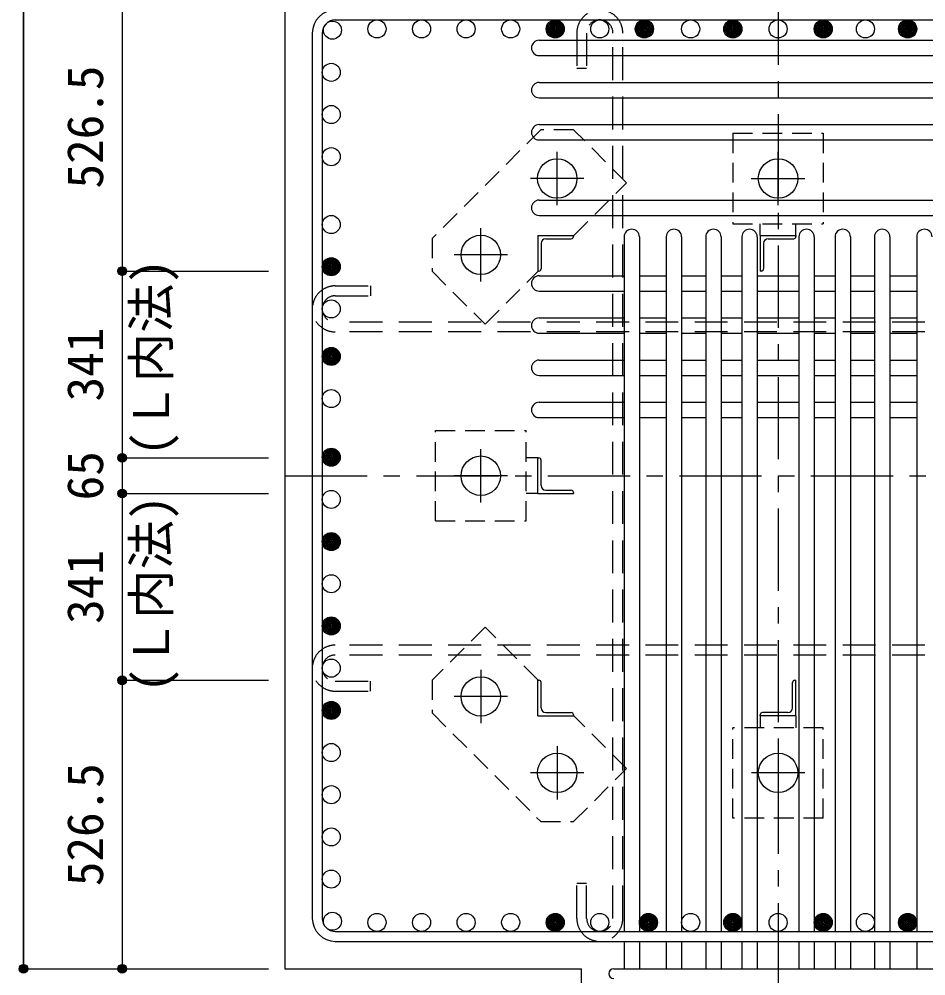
# Model space of a CAD drawing. Units: millimetres at full size, sheet at 1:30. Extents: x -5973 to 5954, y -4195 to 4201.
# Drawn here: x -833 to 822, y -2655 to -909 of the extents above; entities that cross this region are included whole.
import ezdxf
from ezdxf.enums import TextEntityAlignment as Align

# ---------------------------------------------------------------- set-up
doc = ezdxf.new("R2010")
doc.units = ezdxf.units.MM
doc.header["$LTSCALE"] = 30
doc.header["$PDMODE"] = 32
doc.header["$PDSIZE"] = 15
for name, pattern in [('CHAIN1', [8, 5, -1, 1, -1]), ('DASHED1', [1.8, 1.2, -0.6]), ('DASHED2', [3, 2, -1])]:
    doc.linetypes.add(name, pattern=pattern)
for name, color, linetype in [('0-1_躯体線', 2, 'Continuous'), ('0-2_アンカーボルト', 4, 'CHAIN1'), ('0-3_立上り筋', 4, 'Continuous'), ('0-4_フープ筋', 7, 'Continuous'), ('0-5_基礎梁筋', 7, 'Continuous'), ('0-6_スタラップ筋', 7, 'Continuous'), ('0-7_文字', 4, 'Continuous'), ('0-9_プレート', 4, 'DASHED1'), ('0-A_アングル', 4, 'Continuous'), ('0-C', 7, 'DASHED2'), ('0-D_寸法', 4, 'Continuous')]:
    doc.layers.add(name, color=color, linetype=linetype)
doc.styles.add('ＭＳ ゴシック', font='')
doc.styles.get('ＭＳ ゴシック').set_extended_font_data('MS Gothic')

msp = doc.modelspace()

# ---------------------------------------------------------------- linework, layer by layer
at = {"layer": '0-1_躯体線'}
for p, q in [((-347.56, -842.16), (-347.56, -2642.16)), ((-347.56, -2642.16), (193.44, -2642.16)), ((193.44, -3042.16), (193.44, -2642.16))]:
    msp.add_line(p, q, dxfattribs=at)
at = {"layer": '0-2_アンカーボルト'}
for p, q in [((149.44, -1248.46), (149.44, -1150.96)), ((552.44, -1248.36), (552.44, -1150.86)), ((198.14, -1199.66), (100.64, -1199.66)), ((503.64, -1199.66), (601.14, -1199.66)), ((9.94, -1387.96), (9.94, -1290.46)), ((58.64, -1339.16), (-38.86, -1339.16)), ((9.94, -1790.96), (9.94, -1693.46)), ((58.64, -1742.16), (-38.86, -1742.16)), ((9.94, -2096.46), (9.94, -2193.96)), ((58.74, -2145.16), (-38.76, -2145.16)), ((149.44, -2235.96), (149.44, -2333.46)), ((552.44, -2235.96), (552.44, -2333.46)), ((198.24, -2284.66), (100.74, -2284.66)), ((601.24, -2284.66), (503.74, -2284.66))]:
    msp.add_line(p, q, dxfattribs=at)
at = {"layer": '0-2_アンカーボルト', "color": 3, "linetype": 'Continuous'}
for centre in [(149.44, -1199.66), (552.44, -1199.66), (9.94, -1339.16), (9.94, -1742.16), (9.94, -2145.16), (149.44, -2284.66), (552.44, -2284.66)]:
    msp.add_circle(centre, 36, dxfattribs=at)
at = {"layer": '0-3_立上り筋', "color": 3}
for centre in [(-260.87, -928.86), (-179.54, -926.66), (-98.21, -926.66), (-16.88, -926.66), (64.45, -926.66), (145.78, -926.66), (227.12, -926.66), (308.45, -926.66), (392.94, -926.66), (469.94, -926.66), (552.44, -926.66), (634.94, -926.66), (711.94, -926.66), (788.94, -926.66), (-263.06, -1005.86), (-263.06, -1082.86), (-263.06, -1159.86), (-263.06, -1283.66), (-263.06, -1360.66), (-263.06, -1437.66), (-263.06, -1524.47), (-263.06, -1601.47), (-263.06, -1708.47), (-263.06, -1785.47), (-263.06, -1862.47), (-263.06, -1939.47), (-263.06, -2016.47), (-263.06, -2093.47), (-263.06, -2170.47), (-263.06, -2247.47), (-263.06, -2324.47), (-263.06, -2401.47), (-263.06, -2478.47), (-260.87, -2555.47), (-179.54, -2557.66), (-98.21, -2557.66), (-16.88, -2557.66), (64.45, -2557.66), (145.78, -2557.66), (227.12, -2557.66), (315.94, -2557.66), (392.94, -2557.66), (469.94, -2557.66), (552.44, -2557.66), (634.94, -2557.66), (711.94, -2557.66), (788.94, -2557.66)]:
    msp.add_circle(centre, 16.5, dxfattribs=at)
at = {"layer": '0-3_立上り筋'}
for centre, radius in [((145.78, -926.66), 14.85), ((145.78, -926.66), 13.2), ((145.78, -926.66), 11.55), ((145.78, -926.66), 9.9), ((145.78, -926.66), 8.25), ((145.78, -926.66), 6.6), ((145.78, -926.66), 4.95), ((145.78, -926.66), 3.3), ((145.78, -926.66), 1.65), ((308.45, -926.66), 14.85), ((308.45, -926.66), 13.2), ((308.45, -926.66), 11.55), ((308.45, -926.66), 9.9), ((308.45, -926.66), 8.25), ((308.45, -926.66), 6.6), ((308.45, -926.66), 4.95), ((308.45, -926.66), 3.3), ((308.45, -926.66), 1.65), ((469.94, -926.66), 14.85), ((469.94, -926.66), 13.2), ((469.94, -926.66), 11.55), ((469.94, -926.66), 9.9), ((469.94, -926.66), 8.25), ((469.94, -926.66), 6.6), ((469.94, -926.66), 4.95), ((469.94, -926.66), 3.3), ((469.94, -926.66), 1.65), ((634.94, -926.66), 14.85), ((634.94, -926.66), 13.2), ((634.94, -926.66), 11.55), ((634.94, -926.66), 9.9), ((634.94, -926.66), 8.25), ((634.94, -926.66), 6.6), ((634.94, -926.66), 4.95), ((634.94, -926.66), 3.3), ((634.94, -926.66), 1.65), ((788.94, -926.66), 14.85), ((788.94, -926.66), 13.2), ((788.94, -926.66), 11.55), ((788.94, -926.66), 9.9), ((788.94, -926.66), 8.25), ((788.94, -926.66), 6.6), ((788.94, -926.66), 4.95), ((788.94, -926.66), 3.3), ((788.94, -926.66), 1.65), ((-263.06, -1360.66), 14.85), ((-263.06, -1360.66), 13.2), ((-263.06, -1360.66), 11.55), ((-263.06, -1360.66), 9.9), ((-263.06, -1360.66), 8.25), ((-263.06, -1360.66), 6.6), ((-263.06, -1360.66), 4.95), ((-263.06, -1360.66), 3.3), ((-263.06, -1360.66), 1.65), ((-263.06, -1524.47), 14.85), ((-263.06, -1524.47), 13.2), ((-263.06, -1524.47), 11.55), ((-263.06, -1524.47), 9.9), ((-263.06, -1524.47), 8.25), ((-263.06, -1524.47), 6.6), ((-263.06, -1524.47), 4.95), ((-263.06, -1524.47), 3.3), ((-263.06, -1524.47), 1.65), ((-263.06, -1708.47), 14.85), ((-263.06, -1708.47), 13.2), ((-263.06, -1708.47), 11.55), ((-263.06, -1708.47), 9.9), ((-263.06, -1708.47), 8.25), ((-263.06, -1708.47), 6.6), ((-263.06, -1708.47), 4.95), ((-263.06, -1708.47), 3.3), ((-263.06, -1708.47), 1.65), ((-263.06, -1862.47), 14.85), ((-263.06, -1862.47), 13.2), ((-263.06, -1862.47), 11.55), ((-263.06, -1862.47), 9.9), ((-263.06, -1862.47), 8.25), ((-263.06, -1862.47), 6.6), ((-263.06, -1862.47), 4.95), ((-263.06, -1862.47), 3.3), ((-263.06, -1862.47), 1.65), ((-263.06, -2016.47), 14.85), ((-263.06, -2016.47), 13.2), ((-263.06, -2016.47), 11.55), ((-263.06, -2016.47), 9.9), ((-263.06, -2016.47), 8.25), ((-263.06, -2016.47), 6.6), ((-263.06, -2016.47), 4.95), ((-263.06, -2016.47), 3.3), ((-263.06, -2016.47), 1.65), ((-263.06, -2170.47), 14.85), ((-263.06, -2170.47), 13.2), ((-263.06, -2170.47), 11.55), ((-263.06, -2170.47), 9.9), ((-263.06, -2170.47), 8.25), ((-263.06, -2170.47), 6.6), ((-263.06, -2170.47), 4.95), ((-263.06, -2170.47), 3.3), ((-263.06, -2170.47), 1.65), ((145.78, -2557.66), 14.85), ((145.78, -2557.66), 13.2), ((145.78, -2557.66), 11.55), ((145.78, -2557.66), 9.9), ((145.78, -2557.66), 8.25), ((315.94, -2557.66), 14.85), ((315.94, -2557.66), 13.2), ((315.94, -2557.66), 11.55), ((315.94, -2557.66), 9.9), ((315.94, -2557.66), 8.25), ((469.94, -2557.66), 14.85), ((469.94, -2557.66), 13.2), ((469.94, -2557.66), 11.55), ((469.94, -2557.66), 9.9), ((469.94, -2557.66), 8.25), ((634.94, -2557.66), 14.85), ((634.94, -2557.66), 13.2), ((634.94, -2557.66), 11.55), ((634.94, -2557.66), 9.9), ((634.94, -2557.66), 8.25), ((788.94, -2557.66), 14.85), ((788.94, -2557.66), 13.2), ((788.94, -2557.66), 11.55), ((788.94, -2557.66), 9.9), ((788.94, -2557.66), 8.25), ((145.78, -2557.66), 6.6), ((145.78, -2557.66), 4.95), ((145.78, -2557.66), 3.3), ((145.78, -2557.66), 1.65), ((315.94, -2557.66), 6.6), ((315.94, -2557.66), 4.95), ((315.94, -2557.66), 3.3), ((315.94, -2557.66), 1.65), ((469.94, -2557.66), 6.6), ((469.94, -2557.66), 4.95), ((469.94, -2557.66), 3.3), ((469.94, -2557.66), 1.65), ((634.94, -2557.66), 6.6), ((634.94, -2557.66), 4.95), ((634.94, -2557.66), 3.3), ((634.94, -2557.66), 1.65), ((788.94, -2557.66), 6.6), ((788.94, -2557.66), 4.95), ((788.94, -2557.66), 3.3), ((788.94, -2557.66), 1.65)]:
    msp.add_circle(centre, radius, dxfattribs=at)
at = {"layer": '0-4_フープ筋'}
for p, q in [((-255.56, -910.16), (1360.44, -910.16)), ((-297.56, -934.16), (-297.56, -2550.16)), ((-279.56, -934.16), (-279.56, -2550.16)), ((-255.56, -2574.16), (1360.44, -2574.16)), ((-255.56, -2592.16), (1360.44, -2592.16))]:
    msp.add_line(p, q, dxfattribs=at)
for centre, radius, start, end in [((-255.56, -934.16), 42, 90, 180), ((-255.56, -934.16), 24, 90, 180), ((-255.56, -2550.16), 42, 180, 270), ((-255.56, -2550.16), 24, 180, 270)]:
    msp.add_arc(centre, radius, start, end, dxfattribs=at)
at = {"layer": '0-5_基礎梁筋'}
for p, q in [((116.44, -947.36), (1384.44, -947.36)), ((116.44, -975.36), (1384.44, -975.36)), ((116.44, -1024.36), (1384.44, -1024.36)), ((116.44, -1052.36), (1384.44, -1052.36)), ((116.44, -1101.36), (1384.44, -1101.36)), ((116.44, -1129.36), (1384.44, -1129.36)), ((116.44, -1239.16), (1384.44, -1239.16)), ((116.44, -1267.16), (1384.44, -1267.16)), ((271.44, -1306.16), (271.44, -2574.16)), ((299.44, -1306.16), (299.44, -2574.16)), ((348.44, -1306.16), (348.44, -2574.16)), ((376.44, -1306.16), (376.44, -2574.16)), ((420.44, -1306.16), (420.44, -2574.16)), ((448.44, -1306.16), (448.44, -2574.16)), ((486.44, -1306.16), (486.44, -2574.16)), ((514.44, -1306.16), (514.44, -2574.16)), ((590.44, -1306.16), (590.44, -2574.16)), ((618.44, -1306.16), (618.44, -2574.16)), ((656.44, -1306.16), (656.44, -2574.16)), ((684.44, -1306.16), (684.44, -2574.16)), ((728.44, -1306.16), (728.44, -2574.16)), ((756.44, -1306.16), (756.44, -2574.16)), ((805.44, -1306.16), (805.44, -2574.16)), ((116.44, -1377.16), (271.44, -1377.16)), ((299.44, -1377.16), (348.44, -1377.16)), ((376.44, -1377.16), (420.44, -1377.16)), ((448.44, -1377.16), (486.44, -1377.16)), ((514.44, -1377.16), (590.44, -1377.16)), ((618.44, -1377.16), (656.44, -1377.16)), ((684.44, -1377.16), (728.44, -1377.16)), ((756.44, -1377.16), (805.44, -1377.16)), ((116.44, -1405.16), (271.44, -1405.16)), ((299.44, -1405.16), (348.44, -1405.16)), ((376.44, -1405.16), (420.44, -1405.16)), ((448.44, -1405.16), (486.44, -1405.16)), ((514.44, -1405.16), (590.44, -1405.16)), ((618.44, -1405.16), (656.44, -1405.16)), ((684.44, -1405.16), (728.44, -1405.16)), ((756.44, -1405.16), (805.44, -1405.16)), ((116.44, -1454.16), (271.44, -1454.16)), ((299.44, -1454.16), (348.44, -1454.16)), ((376.44, -1454.16), (420.44, -1454.16)), ((448.44, -1454.16), (486.44, -1454.16)), ((514.44, -1454.16), (590.44, -1454.16)), ((618.44, -1454.16), (656.44, -1454.16)), ((684.44, -1454.16), (728.44, -1454.16)), ((756.44, -1454.16), (805.44, -1454.16)), ((116.44, -1482.16), (271.44, -1482.16)), ((299.44, -1482.16), (348.44, -1482.16)), ((376.44, -1482.16), (420.44, -1482.16)), ((448.44, -1482.16), (486.44, -1482.16)), ((514.44, -1482.16), (590.44, -1482.16)), ((618.44, -1482.16), (656.44, -1482.16)), ((684.44, -1482.16), (728.44, -1482.16)), ((756.44, -1482.16), (805.44, -1482.16)), ((116.44, -1531.16), (271.44, -1531.16)), ((299.44, -1531.16), (348.44, -1531.16)), ((376.44, -1531.16), (420.44, -1531.16)), ((448.44, -1531.16), (486.44, -1531.16)), ((514.44, -1531.16), (590.44, -1531.16)), ((618.44, -1531.16), (656.44, -1531.16)), ((684.44, -1531.16), (728.44, -1531.16)), ((756.44, -1531.16), (805.44, -1531.16)), ((116.44, -1559.16), (271.44, -1559.16)), ((299.44, -1559.16), (348.44, -1559.16)), ((376.44, -1559.16), (420.44, -1559.16)), ((448.44, -1559.16), (486.44, -1559.16)), ((514.44, -1559.16), (590.44, -1559.16)), ((618.44, -1559.16), (656.44, -1559.16)), ((684.44, -1559.16), (728.44, -1559.16)), ((756.44, -1559.16), (805.44, -1559.16)), ((116.44, -1608.16), (271.44, -1608.16)), ((299.44, -1608.16), (348.44, -1608.16)), ((376.44, -1608.16), (420.44, -1608.16)), ((448.44, -1608.16), (486.44, -1608.16)), ((514.44, -1608.16), (590.44, -1608.16)), ((618.44, -1608.16), (656.44, -1608.16)), ((684.44, -1608.16), (728.44, -1608.16)), ((756.44, -1608.16), (805.44, -1608.16)), ((116.44, -1636.16), (271.44, -1636.16)), ((299.44, -1636.16), (348.44, -1636.16)), ((376.44, -1636.16), (420.44, -1636.16)), ((448.44, -1636.16), (486.44, -1636.16)), ((514.44, -1636.16), (590.44, -1636.16)), ((618.44, -1636.16), (656.44, -1636.16)), ((684.44, -1636.16), (728.44, -1636.16)), ((756.44, -1636.16), (805.44, -1636.16)), ((271.44, -2592.16), (271.44, -2642.16)), ((299.44, -2592.16), (299.44, -2642.16)), ((348.44, -2592.16), (348.44, -2642.16)), ((376.44, -2592.16), (376.44, -2642.16)), ((420.44, -2592.16), (420.44, -2642.16)), ((448.44, -2592.16), (448.44, -2642.16)), ((486.44, -2592.16), (486.44, -2642.16)), ((514.44, -2592.16), (514.44, -2642.16)), ((590.44, -2592.16), (590.44, -2642.16)), ((618.44, -2592.16), (618.44, -2642.16)), ((656.44, -2592.16), (656.44, -2642.16)), ((684.44, -2592.16), (684.44, -2642.16)), ((728.44, -2592.16), (728.44, -2642.16)), ((756.44, -2592.16), (756.44, -2642.16)), ((805.44, -2592.16), (805.44, -2642.16))]:
    msp.add_line(p, q, dxfattribs=at)
for centre, start, end in [((116.44, -961.36), 90, 270), ((116.44, -1038.36), 90, 270), ((116.44, -1115.36), 90, 270), ((116.44, -1253.16), 90, 270), ((285.44, -1306.16), 0, 180), ((362.44, -1306.16), 0, 180), ((434.44, -1306.16), 0, 180), ((500.44, -1306.16), 0, 180), ((604.44, -1306.16), 0, 180), ((670.44, -1306.16), 0, 180), ((742.44, -1306.16), 0, 180), ((819.44, -1306.16), 0, 180), ((116.44, -1391.16), 90, 270), ((116.44, -1468.16), 90, 270), ((116.44, -1545.16), 90, 270), ((116.44, -1622.16), 90, 270)]:
    msp.add_arc(centre, 14, start, end, dxfattribs=at)
at = {"layer": '0-6_スタラップ筋'}
msp.add_line((252.44, -2642.16), (852.44, -2642.16), dxfattribs=at)
msp.add_arc((252.44, -2651.16), 9, 90, 270, dxfattribs=at)
at = {"layer": '0-9_プレート'}
for p, q in [((469.94, -1117.16), (634.94, -1117.16)), ((469.94, -1117.16), (469.94, -1282.16)), ((634.94, -1117.16), (634.94, -1282.16)), ((469.94, -1282.16), (634.94, -1282.16)), ((519.94, -1303.66), (519.94, -1282.16)), ((584.94, -1303.66), (584.94, -1282.16)), ((-72.56, -1659.66), (92.44, -1659.66)), ((-72.56, -1824.66), (-72.56, -1659.66)), ((92.44, -1824.66), (92.44, -1659.66)), ((113.94, -1709.66), (92.44, -1709.66)), ((113.94, -1774.66), (92.44, -1774.66)), ((-72.56, -1824.66), (92.44, -1824.66)), ((519.94, -2180.66), (519.94, -2202.16)), ((584.94, -2180.66), (584.94, -2202.16)), ((634.94, -2202.16), (469.94, -2202.16)), ((469.94, -2367.16), (469.94, -2202.16)), ((634.94, -2367.16), (634.94, -2202.16)), ((634.94, -2367.16), (469.94, -2367.16))]:
    msp.add_line(p, q, dxfattribs=at)
for points in [[(179.84, -1303.66), (275.94, -1207.56), (179.04, -1110.66), (119.64, -1110.66), (-79.07, -1309.36), (-79.07, -1368.76), (17.84, -1465.66), (113.94, -1369.56)], [(113.94, -2114.76), (17.84, -2018.66), (-79.06, -2115.56), (-79.06, -2174.96), (119.64, -2373.67), (179.04, -2373.67), (275.94, -2276.76), (179.84, -2180.66)]]:
    msp.add_lwpolyline(points, dxfattribs=at)
at = {"layer": '0-A_アングル'}
for p, q in [((113.94, -1303.66), (178.94, -1303.66)), ((113.94, -1303.66), (113.94, -1368.66)), ((128.44, -1309.66), (174.94, -1309.66)), ((178.94, -1303.66), (178.94, -1305.66)), ((519.94, -1303.66), (584.94, -1303.66)), ((519.94, -1303.66), (519.94, -1368.66)), ((534.44, -1309.66), (580.94, -1309.66)), ((584.94, -1303.66), (584.94, -1305.66)), ((119.94, -1318.16), (119.94, -1364.66)), ((525.94, -1318.16), (525.94, -1364.66)), ((115.94, -1368.66), (113.94, -1368.66)), ((521.94, -1368.66), (519.94, -1368.66)), ((113.94, -1709.66), (115.94, -1709.66)), ((113.94, -1774.66), (113.94, -1709.66)), ((119.94, -1760.16), (119.94, -1713.66)), ((113.94, -1774.66), (178.94, -1774.66)), ((128.44, -1768.66), (174.94, -1768.66)), ((178.94, -1772.66), (178.94, -1774.66)), ((113.94, -2115.66), (115.94, -2115.66)), ((113.94, -2180.66), (113.94, -2115.66)), ((119.94, -2166.16), (119.94, -2119.66)), ((578.94, -2166.16), (578.94, -2119.66)), ((582.94, -2115.66), (584.94, -2115.66)), ((584.94, -2180.66), (584.94, -2115.66)), ((113.94, -2180.66), (178.94, -2180.66)), ((128.44, -2174.66), (174.94, -2174.66)), ((178.94, -2178.66), (178.94, -2180.66)), ((519.94, -2180.66), (519.94, -2178.66)), ((584.94, -2180.66), (519.94, -2180.66)), ((570.44, -2174.66), (523.94, -2174.66))]:
    msp.add_line(p, q, dxfattribs=at)
for centre, radius, start, end in [((128.44, -1318.16), 8.5, 90, 180), ((174.94, -1305.66), 4, 270, 0), ((534.44, -1318.16), 8.5, 90, 180), ((580.94, -1305.66), 4, 270, 0), ((115.94, -1364.66), 4, 270, 0), ((521.94, -1364.66), 4, 270, 0), ((115.94, -1713.66), 4, 0, 90), ((128.44, -1760.16), 8.5, 180, 270), ((174.94, -1772.66), 4, 0, 90), ((115.94, -2119.66), 4, 0, 90), ((582.94, -2119.66), 4, 90, 180), ((128.44, -2166.16), 8.5, 180, 270), ((174.94, -2178.66), 4, 0, 90), ((523.94, -2178.66), 4, 90, 180), ((570.44, -2166.16), 8.5, 270, 0)]:
    msp.add_arc(centre, radius, start, end, dxfattribs=at)
at = {"layer": '0-C'}
for p, q in [((185.12, -934.16), (185.12, -998.16)), ((203.12, -934.16), (203.12, -998.16)), ((251.12, -2550.16), (251.12, -934.16)), ((269.12, -2550.16), (269.12, -934.16)), ((185.12, -998.16), (203.12, -998.16)), ((-255.56, -1395.66), (-191.56, -1395.66)), ((-191.56, -1395.66), (-191.56, -1413.66)), ((-255.56, -1413.66), (-191.56, -1413.66)), ((1360.44, -1461.66), (-255.56, -1461.66)), ((1360.44, -1479.66), (-255.56, -1479.66)), ((1360.44, -2051.47), (-255.56, -2051.47)), ((1360.44, -2069.47), (-255.56, -2069.47)), ((-255.56, -2117.47), (-191.56, -2117.47)), ((-191.56, -2135.47), (-191.56, -2117.47)), ((-255.56, -2135.47), (-191.56, -2135.47)), ((203.12, -2550.16), (203.12, -2486.16))]:
    msp.add_line(p, q, dxfattribs=at)
msp.add_lwpolyline([(185.12, -2550.16), (185.12, -2486.16), (203.12, -2486.16)], dxfattribs=at)
for centre, radius, start, end in [((227.12, -934.16), 42, 0, 180), ((227.12, -934.16), 24, 0, 180), ((-255.56, -1437.66), 42, 90, 270), ((-255.56, -1437.66), 24, 90, 270), ((-255.56, -2093.47), 42, 90, 270), ((-255.56, -2093.47), 24, 90, 270), ((227.12, -2550.16), 42, 180, 0), ((227.12, -2550.16), 24, 180, 0)]:
    msp.add_arc(centre, radius, start, end, dxfattribs=at)
at = {"layer": '0-D_寸法'}
for p, q in [((-644.6, -842.16), (-644.6, -1368.66)), ((-644.6, -1368.66), (-377.56, -1368.66)), ((-644.6, -1368.66), (-644.6, -1709.66)), ((-644.6, -1709.66), (-377.56, -1709.66)), ((-644.6, -1709.66), (-644.6, -1774.66)), ((-644.6, -1774.66), (-377.56, -1774.66)), ((-644.6, -1774.66), (-644.6, -2115.66)), ((-644.6, -2115.66), (-377.56, -2115.66)), ((-824.6, -2642.16), (-644.6, -2642.16)), ((-644.6, -2642.16), (-377.56, -2642.16))]:
    msp.add_line(p, q, dxfattribs=at)
at = {"layer": '0-D_寸法', "linetype": 'CHAIN1'}
for p, q in [((552.44, -842.16), (552.44, -3042.16)), ((-347.56, -1742.16), (1452.44, -1742.16))]:
    msp.add_line(p, q, dxfattribs=at)
at = {"layer": '0-D_寸法'}
for points in [[(-824.6, -842.16), (-824.6, -2642.16), (-824.6, -842.16)], [(-644.6, -2115.66), (-644.6, -2642.16), (-377.56, -2642.16)]]:
    msp.add_lwpolyline(points, dxfattribs=at)
for centre, radius in [((-644.6, -1368.66), 8), ((-644.6, -1368.66), 7.2), ((-644.6, -1368.66), 6.4), ((-644.6, -1368.66), 5.6), ((-644.6, -1368.66), 4.8), ((-644.6, -1368.66), 4), ((-644.6, -1368.66), 3.2), ((-644.6, -1368.66), 2.4), ((-644.6, -1368.66), 1.6), ((-644.6, -1368.66), 0.8), ((-644.6, -1709.66), 8), ((-644.6, -1709.66), 7.2), ((-644.6, -1709.66), 6.4), ((-644.6, -1709.66), 5.6), ((-644.6, -1709.66), 4.8), ((-644.6, -1709.66), 4), ((-644.6, -1709.66), 3.2), ((-644.6, -1709.66), 2.4), ((-644.6, -1709.66), 1.6), ((-644.6, -1709.66), 0.8), ((-644.6, -1774.66), 8), ((-644.6, -1774.66), 7.2), ((-644.6, -1774.66), 6.4), ((-644.6, -1774.66), 5.6), ((-644.6, -1774.66), 4.8), ((-644.6, -1774.66), 4), ((-644.6, -1774.66), 3.2), ((-644.6, -1774.66), 2.4), ((-644.6, -1774.66), 1.6), ((-644.6, -1774.66), 0.8), ((-644.6, -2115.66), 8), ((-644.6, -2115.66), 7.2), ((-644.6, -2115.66), 6.4), ((-644.6, -2115.66), 5.6), ((-644.6, -2115.66), 4.8), ((-644.6, -2115.66), 4), ((-644.6, -2115.66), 3.2), ((-644.6, -2115.66), 2.4), ((-644.6, -2115.66), 1.6), ((-644.6, -2115.66), 0.8), ((-824.6, -2642.16), 8), ((-824.6, -2642.16), 7.2), ((-824.6, -2642.16), 6.4), ((-824.6, -2642.16), 5.6), ((-644.6, -2642.16), 8), ((-644.6, -2642.16), 7.2), ((-644.6, -2642.16), 6.4), ((-644.6, -2642.16), 5.6), ((-824.6, -2642.16), 4.8), ((-824.6, -2642.16), 4), ((-824.6, -2642.16), 3.2), ((-824.6, -2642.16), 2.4), ((-824.6, -2642.16), 1.6), ((-824.6, -2642.16), 0.8), ((-644.6, -2642.16), 4.8), ((-644.6, -2642.16), 4), ((-644.6, -2642.16), 3.2), ((-644.6, -2642.16), 2.4), ((-644.6, -2642.16), 1.6), ((-644.6, -2642.16), 0.8)]:
    msp.add_circle(centre, radius, dxfattribs=at)
at = {"layer": '0-D_寸法', "color": 7}
for p in [(-644.6, -1368.66), (-644.6, -1368.66), (-644.6, -1709.66), (-644.6, -1709.66), (-644.6, -1774.66), (-644.6, -1774.66), (-644.6, -2115.66), (-644.6, -2115.66), (-824.6, -2642.16), (-644.6, -2642.16), (-644.6, -2642.16)]:
    msp.add_point(p, dxfattribs=at)

# ---------------------------------------------------------------- texts
at = {"layer": '0-7_文字', "style": 'ＭＳ ゴシック'}
for p in [(-539.04, -1706.22), (-539.04, -2138.11)]:
    msp.add_text('(Ｌ内法)', height=65.98, rotation=90, dxfattribs=at).set_placement(p, align=Align.BOTTOM_LEFT)
at = {"layer": '0-D_寸法', "style": 'ＭＳ ゴシック'}
for s, p in [('526.5', (-659.6, -1217.91)), ('341', (-659.6, -1606.66)), ('65', (-659.6, -1787.16)), ('341', (-659.6, -2012.66)), ('526.5', (-659.6, -2491.41))]:
    msp.add_text(s, height=65.98, rotation=90, dxfattribs=at).set_placement(p, align=Align.BOTTOM_LEFT)

doc.saveas('drawing.dxf')
